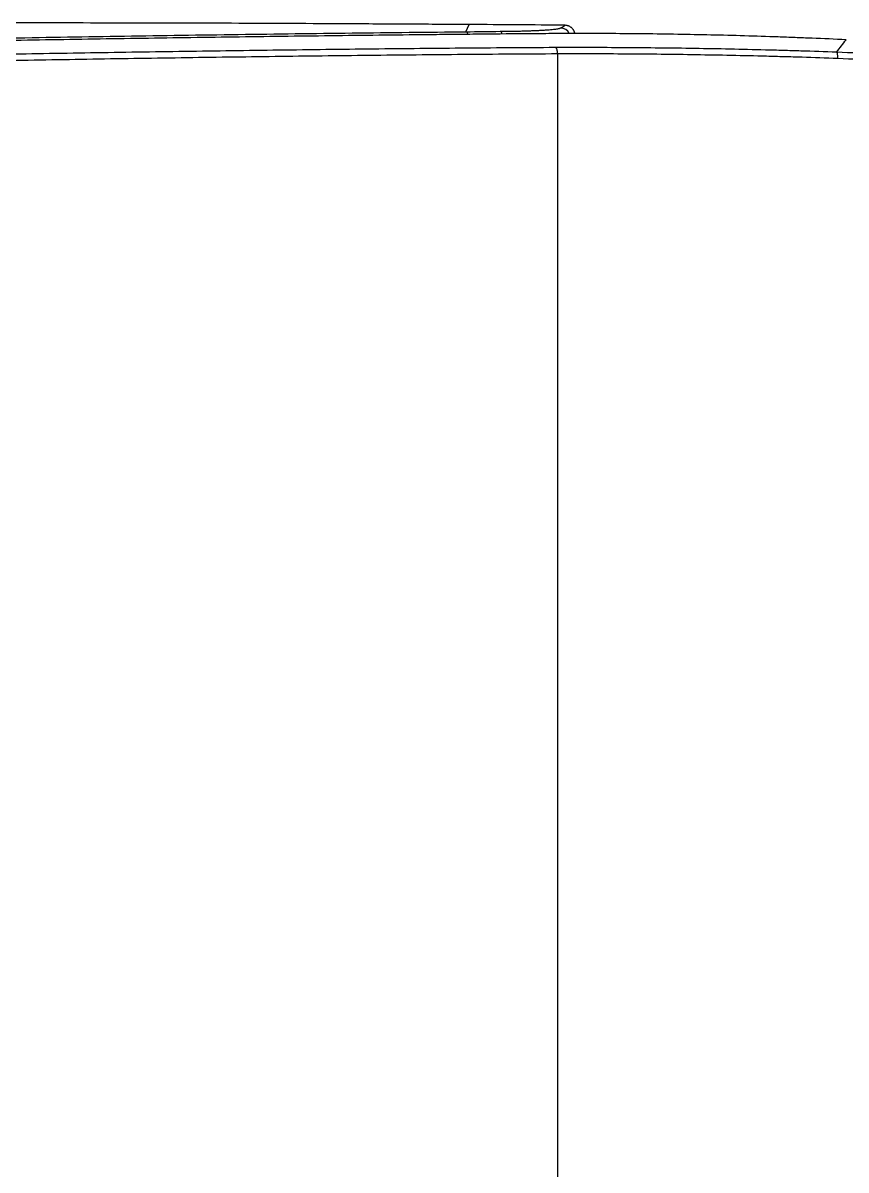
# Model space of a CAD drawing. Header units: millimetres. Extents: x -33000 to 294000, y 0 to 42408.
# Drawn here: x 136614.3 to 136737.8, y 18732.4 to 18904.4 of the extents above; entities that cross this region are included whole.
import ezdxf

# ---------------------------------------------------------------- set-up
doc = ezdxf.new("R2010")
doc.units = ezdxf.units.MM
doc.header["$LTSCALE"] = 50
doc.layers.add('arch', color=8, linetype='Continuous')

msp = doc.modelspace()

# ---------------------------------------------------------------- linework, layer by layer
at = {"layer": 'arch', "linetype": 'Continuous'}
msp.add_line((136680.78, 18903.13), (136681.28, 18904.21), dxfattribs=at)
for centre, major_axis, ratio, start_param, end_param in [((136680.77, 18901.63), (-0.02, 1.5), 0.325973, 5.536653, 6.229937), ((136685.9, 18901.69), (-0.02, 1.5), 0.325966, 5.522271, 6.229682), ((136694.95, 18902.19), (-0.74, 1.3), 0.994967, 4.657187, 5.748937)]:
    msp.add_ellipse(centre, major_axis=major_axis, ratio=ratio, start_param=start_param, end_param=end_param, dxfattribs=at)
for points, knots in [([(136681.28, 18904.21), (136678.3, 18904.22), (136675.33, 18904.24), (136669.39, 18904.27), (136666.41, 18904.29), (136657.5, 18904.34), (136651.55, 18904.37), (136642.63, 18904.4), (136639.66, 18904.41), (136633.71, 18904.42), (136624.8, 18904.44), (136615.88, 18904.45), (136603.99, 18904.44), (136598.04, 18904.43), (136589.13, 18904.39), (136586.15, 18904.38), (136580.21, 18904.34), (136577.24, 18904.31), (136568.32, 18904.22), (136562.37, 18904.15), (136550.48, 18903.96), (136544.54, 18903.85), (136538.6, 18903.73)], [0, 0, 0, 0, 0.0625, 0.0625, 0.125, 0.125, 0.25, 0.25, 0.3125, 0.3125, 0.375, 0.5, 0.5, 0.625, 0.625, 0.6875, 0.6875, 0.75, 0.75, 0.875, 0.875, 1, 1, 1, 1]), ([(136544.14, 18900.42), (136555.53, 18900.83), (136566.91, 18901.19), (136581.14, 18901.56), (136583.99, 18901.63), (136589.68, 18901.76), (136595.37, 18901.88), (136601.07, 18901.99), (136606.76, 18902.1), (136609.61, 18902.15), (136618.15, 18902.3), (136623.84, 18902.39), (136635.23, 18902.57), (136640.92, 18902.65), (136652.31, 18902.81), (136658, 18902.88), (136666.54, 18902.98), (136669.39, 18903.01), (136675.09, 18903.07), (136677.93, 18903.1), (136680.78, 18903.13)], [0, 0, 0, 0, 0.25, 0.25, 0.3125, 0.3125, 0.375, 0.4375, 0.4375, 0.5, 0.5, 0.625, 0.625, 0.75, 0.75, 0.875, 0.875, 0.9375, 0.9375, 1, 1, 1, 1]), ([(136685.91, 18903.19), (136686.22, 18903.19), (136686.53, 18903.19), (136687.12, 18903.2), (136687.71, 18903.21), (136688.55, 18903.23), (136689.09, 18903.24), (136689.49, 18903.25), (136689.62, 18903.26), (136689.81, 18903.26), (136689.88, 18903.27), (136690, 18903.27), (136690.32, 18903.28), (136690.86, 18903.3), (136691.54, 18903.33), (136692.16, 18903.36), (136692.54, 18903.38), (136692.77, 18903.4), (136692.81, 18903.4), (136692.9, 18903.4), (136692.95, 18903.41), (136693.08, 18903.42), (136693.16, 18903.42), (136693.4, 18903.44), (136693.7, 18903.47), (136694.09, 18903.51), (136694.31, 18903.53), (136694.5, 18903.56), (136694.59, 18903.58), (136694.68, 18903.6), (136694.7, 18903.6), (136694.73, 18903.61), (136694.78, 18903.62), (136694.83, 18903.63), (136694.9, 18903.66), (136694.94, 18903.67), (136694.97, 18903.69)], [0, 0, 0, 0, 0.0625, 0.0625, 0.125, 0.1875, 0.25, 0.25, 0.28125, 0.28125, 0.296875, 0.296875, 0.3125, 0.375, 0.4375, 0.5, 0.5625, 0.5625, 0.578125, 0.578125, 0.59375, 0.59375, 0.625, 0.625, 0.6875, 0.75, 0.8125, 0.8125, 0.875, 0.875, 0.890625, 0.890625, 0.90625, 0.9375, 0.9375, 1, 1, 1, 1]), ([(136694.97, 18903.69), (136695.06, 18903.74), (136695.15, 18903.79), (136695.38, 18903.92), (136695.53, 18904), (136695.67, 18904.09)], [0, 0, 0, 0, 0.373068, 0.373068, 1, 1, 1, 1]), ([(136697.12, 18902.85), (136697.12, 18902.86), (136697.12, 18902.87), (136697.11, 18902.9), (136697.11, 18902.93), (136697.1, 18902.98), (136697.09, 18903), (136697.07, 18903.07), (136697.04, 18903.16), (136696.99, 18903.25), (136696.96, 18903.31), (136696.95, 18903.33), (136696.92, 18903.37), (136696.91, 18903.39), (136696.84, 18903.5), (136696.78, 18903.57), (136696.68, 18903.67), (136696.65, 18903.71), (136696.57, 18903.77), (136696.53, 18903.8), (136696.41, 18903.88), (136696.33, 18903.93), (136696.22, 18903.98), (136696.19, 18903.98), (136696.15, 18904), (136696.12, 18904.01), (136696.05, 18904.03), (136696.01, 18904.04), (136695.87, 18904.07), (136695.77, 18904.09), (136695.67, 18904.09)], [0, 0, 0, 0, 0.013928, 0.013928, 0.049145, 0.049145, 0.084362, 0.084362, 0.154796, 0.22523, 0.22523, 0.260446, 0.260446, 0.295663, 0.295663, 0.436531, 0.436531, 0.506964, 0.506964, 0.577398, 0.577398, 0.718265, 0.718265, 0.753482, 0.753482, 0.788699, 0.788699, 0.859133, 0.859133, 1, 1, 1, 1]), ([(136697.75, 18902.86), (136696.54, 18902.85), (136695.32, 18902.85), (136692.9, 18902.84), (136691.68, 18902.83), (136688.04, 18902.81), (136685.62, 18902.78), (136681.98, 18902.74), (136680.76, 18902.73), (136678.34, 18902.71), (136677.13, 18902.69), (136673.49, 18902.66), (136671.06, 18902.63), (136663.78, 18902.55), (136658.93, 18902.49), (136649.22, 18902.37), (136644.37, 18902.3), (136634.66, 18902.16), (136629.81, 18902.09), (136620.11, 18901.93), (136615.26, 18901.85), (136600.7, 18901.59), (136590.99, 18901.41), (136581.29, 18901.16)], [0, 0, 0, 0, 0.03125, 0.03125, 0.0625, 0.0625, 0.125, 0.125, 0.15625, 0.15625, 0.1875, 0.1875, 0.25, 0.25, 0.375, 0.375, 0.5, 0.5, 0.625, 0.625, 0.75, 0.75, 1, 1, 1, 1]), ([(136737.82, 18901.92), (136736.11, 18902), (136734.41, 18902.08), (136731.86, 18902.18), (136731.01, 18902.22), (136729.32, 18902.28), (136728.47, 18902.31), (136724.25, 18902.46), (136720.89, 18902.56), (136714.21, 18902.71), (136710.89, 18902.77), (136704.29, 18902.84), (136701.01, 18902.86), (136697.75, 18902.86)], [0, 0, 0, 0, 0.125, 0.125, 0.1875, 0.1875, 0.25, 0.25, 0.5, 0.5, 0.75, 0.75, 1, 1, 1, 1]), ([(136581.23, 18899.15), (136590.64, 18899.39), (136600.05, 18899.57), (136614.17, 18899.82), (136618.87, 18899.9), (136628.28, 18900.05), (136632.99, 18900.13), (136642.4, 18900.26), (136647.11, 18900.33), (136656.52, 18900.45), (136661.23, 18900.51), (136670.64, 18900.61), (136675.35, 18900.66), (136682.41, 18900.72), (136684.76, 18900.74), (136689.47, 18900.77), (136691.82, 18900.79), (136694.17, 18900.79)], [0, 0, 0, 0, 0.25, 0.25, 0.375, 0.375, 0.5, 0.5, 0.625, 0.625, 0.75, 0.75, 0.875, 0.875, 0.9375, 0.9375, 1, 1, 1, 1]), ([(136694.49, 18899.79), (136692.13, 18899.79), (136689.78, 18899.77), (136685.07, 18899.74), (136682.72, 18899.72), (136675.66, 18899.66), (136670.96, 18899.61), (136661.55, 18899.51), (136652.14, 18899.4), (136642.72, 18899.27), (136633.31, 18899.13), (136628.61, 18899.06), (136619.2, 18898.9), (136614.49, 18898.82), (136600.38, 18898.57), (136590.97, 18898.39), (136581.56, 18898.15)], [0, 0, 0, 0, 0.0625, 0.0625, 0.125, 0.125, 0.25, 0.25, 0.375, 0.5, 0.5, 0.625, 0.625, 0.75, 0.75, 1, 1, 1, 1]), ([(136694.17, 18900.79), (136697.63, 18900.8), (136701.1, 18900.8), (136708.08, 18900.75), (136711.58, 18900.72), (136716.86, 18900.63), (136718.62, 18900.6), (136722.16, 18900.52), (136723.93, 18900.48), (136726.6, 18900.41), (136727.49, 18900.39), (136729.27, 18900.34), (136730.16, 18900.31), (136732.84, 18900.23), (136734.63, 18900.17), (136736.42, 18900.1)], [0, 0, 0, 0, 0.25, 0.25, 0.5, 0.5, 0.625, 0.625, 0.75, 0.75, 0.8125, 0.8125, 0.875, 0.875, 1, 1, 1, 1]), ([(136694.17, 18900.79), (136694.19, 18900.79), (136694.22, 18900.78), (136694.26, 18900.75), (136694.27, 18900.73), (136694.31, 18900.68), (136694.33, 18900.64), (136694.36, 18900.57), (136694.38, 18900.53), (136694.41, 18900.44), (136694.42, 18900.39), (136694.44, 18900.28), (136694.45, 18900.22), (136694.47, 18900.11), (136694.47, 18900.04), (136694.48, 18899.92), (136694.49, 18899.86), (136694.49, 18899.79)], [0, 0, 0, 0, 0.125, 0.125, 0.25, 0.25, 0.375, 0.375, 0.5, 0.5, 0.625, 0.625, 0.75, 0.75, 0.875, 0.875, 1, 1, 1, 1]), ([(136736.56, 18899.1), (136734.77, 18899.18), (136732.99, 18899.24), (136730.33, 18899.32), (136729.44, 18899.34), (136727.66, 18899.39), (136726.78, 18899.42), (136724.12, 18899.48), (136722.36, 18899.53), (136718.84, 18899.6), (136717.08, 18899.63), (136711.82, 18899.72), (136708.33, 18899.76), (136701.38, 18899.8), (136697.93, 18899.8), (136694.49, 18899.79)], [0, 0, 0, 0, 0.125, 0.125, 0.1875, 0.1875, 0.25, 0.25, 0.375, 0.375, 0.5, 0.5, 0.75, 0.75, 1, 1, 1, 1]), ([(136736.42, 18900.1), (136738.58, 18900.02), (136740.74, 18899.92), (136745.07, 18899.7), (136747.24, 18899.58), (136750.5, 18899.37), (136751.58, 18899.3), (136753.75, 18899.14), (136755.38, 18899.02), (136757.02, 18898.89), (136758.1, 18898.8), (136758.65, 18898.76), (136760.28, 18898.61), (136761.37, 18898.52), (136766.82, 18898), (136771.17, 18897.53), (136776.62, 18896.86), (136778.25, 18896.65), (136779.88, 18896.43), (136780.97, 18896.28), (136781.52, 18896.21), (136784.24, 18895.83), (136786.41, 18895.51), (136788.59, 18895.17)], [0, 0, 0, 0, 0.125, 0.125, 0.25, 0.25, 0.3125, 0.3125, 0.375, 0.40625, 0.40625, 0.4375, 0.4375, 0.5, 0.5, 0.75, 0.75, 0.8125, 0.84375, 0.84375, 0.875, 0.875, 1, 1, 1, 1]), ([(136736.56, 18899.1), (136736.56, 18899.17), (136736.56, 18899.23), (136736.56, 18899.35), (136736.56, 18899.42), (136736.56, 18899.53), (136736.56, 18899.59), (136736.55, 18899.7), (136736.54, 18899.74), (136736.53, 18899.84), (136736.52, 18899.88), (136736.51, 18899.95), (136736.5, 18899.98), (136736.48, 18900.04), (136736.47, 18900.06), (136736.44, 18900.09), (136736.43, 18900.1), (136736.42, 18900.1)], [0, 0, 0, 0, 0.125, 0.125, 0.25, 0.25, 0.375, 0.375, 0.5, 0.5, 0.625, 0.625, 0.75, 0.75, 0.875, 0.875, 1, 1, 1, 1]), ([(136788.45, 18894.19), (136786.29, 18894.52), (136784.13, 18894.84), (136781.42, 18895.22), (136780.88, 18895.29), (136779.79, 18895.44), (136778.17, 18895.66), (136776.54, 18895.87), (136771.13, 18896.54), (136766.8, 18897.01), (136761.38, 18897.52), (136760.3, 18897.62), (136758.67, 18897.76), (136758.13, 18897.81), (136757.05, 18897.9), (136755.42, 18898.03), (136753.8, 18898.15), (136751.64, 18898.3), (136750.56, 18898.38), (136747.32, 18898.58), (136745.17, 18898.71), (136740.86, 18898.92), (136738.71, 18899.02), (136736.56, 18899.1)], [0, 0, 0, 0, 0.125, 0.125, 0.15625, 0.15625, 0.1875, 0.25, 0.25, 0.5, 0.5, 0.5625, 0.5625, 0.59375, 0.59375, 0.625, 0.6875, 0.6875, 0.75, 0.75, 0.875, 0.875, 1, 1, 1, 1])]:
    msp.add_open_spline(points, degree=3, knots=knots, dxfattribs=at)
for points in [[(136680.78, 18903.13), (136682.49, 18903.15), (136684.2, 18903.17), (136685.91, 18903.19)], [(136695.67, 18904.09), (136690.87, 18904.16), (136686.08, 18904.18), (136681.28, 18904.21)], [(136736.42, 18900.1), (136736.89, 18900.71), (136737.35, 18901.31), (136737.82, 18901.92)], [(136694.49, 18899.79), (136694.49, 18769.67), (136694.49, 18639.54), (136694.49, 18509.41)]]:
    msp.add_open_spline(points, degree=3, dxfattribs=at)

doc.saveas('drawing.dxf')
